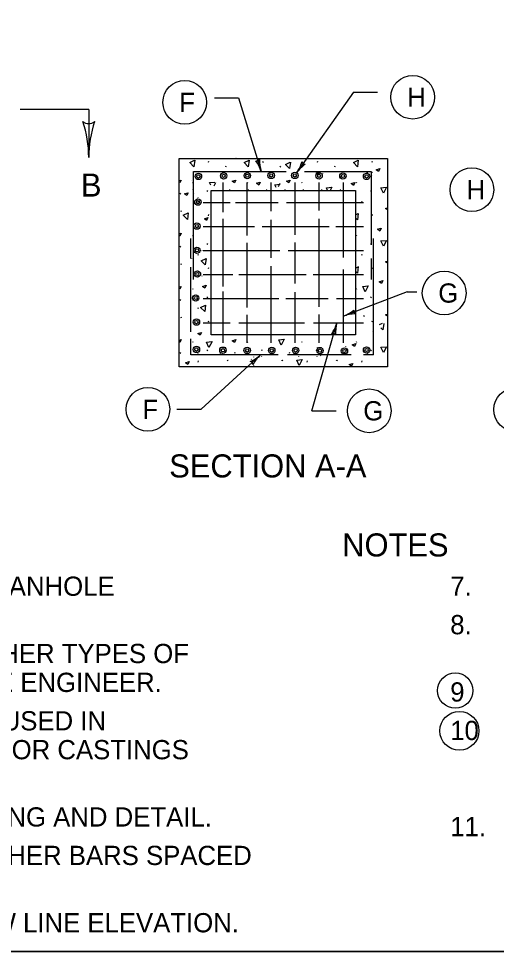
# Model space of a CAD drawing. Extents: x 1007 to 1035.5, y 1000.5 to 1021.5.
# Drawn here: x 1014.92 to 1019.89, y 1000.5 to 1010.2 of the extents above; entities that cross this region are included whole.
import ezdxf

# ---------------------------------------------------------------- set-up
doc = ezdxf.new("R2010")
doc.units = 0
for name, color, linetype in [('Level 1', 7, 'Continuous'), ('Level 10', 7, 'Continuous'), ('Level 11', 7, 'Continuous')]:
    doc.layers.add(name, color=color, linetype=linetype)

msp = doc.modelspace()

# ---------------------------------------------------------------- linework, layer by layer
at = {"layer": 'Level 1'}
for p, q in [((1018.3986, 1009.4343), (1017.8094, 1008.5969)), ((1018.3986, 1009.4343), (1018.6486, 1009.4343)), ((1016.9561, 1009.3759), (1017.2061, 1009.3759)), ((1017.2061, 1009.3759), (1017.4399, 1008.6098)), ((1015.6478, 1009.2567), (1014.9346, 1009.2567)), ((1015.6478, 1009.2567), (1015.6478, 1008.7567)), ((1016.5864, 1008.7468), (1018.7531, 1008.7468)), ((1016.5864, 1006.5802), (1016.5864, 1008.7468)), ((1016.6116, 1008.7449), (1016.6113, 1008.7468)), ((1016.8931, 1008.7152), (1016.8883, 1008.7045)), ((1017.073, 1008.6666), (1017.0683, 1008.656)), ((1017.1788, 1008.7449), (1017.1785, 1008.7468)), ((1017.4008, 1008.7377), (1017.3993, 1008.7398)), ((1017.4603, 1008.7152), (1017.4555, 1008.7045)), ((1017.6402, 1008.6666), (1017.6354, 1008.656)), ((1017.7459, 1008.7449), (1017.7457, 1008.7468)), ((1017.8928, 1008.6806), (1017.8913, 1008.6828)), ((1018.0274, 1008.7152), (1018.0227, 1008.7045)), ((1018.2073, 1008.6666), (1018.2026, 1008.656)), ((1018.3131, 1008.7449), (1018.3128, 1008.7468)), ((1018.5946, 1008.7152), (1018.5898, 1008.7045)), ((1018.7531, 1008.7468), (1018.7531, 1006.5802)), ((1016.7378, 1007.4887), (1016.7378, 1008.6098)), ((1016.7378, 1008.6098), (1017.7013, 1008.6098)), ((1017.0679, 1008.5648), (1017.0664, 1008.5669)), ((1017.2592, 1008.5648), (1017.2578, 1008.5669)), ((1017.7821, 1008.5967), (1017.7807, 1008.5988)), ((1017.8332, 1008.5648), (1017.8318, 1008.5669)), ((1017.8892, 1008.6098), (1018.5844, 1008.6098)), ((1018.0245, 1008.5648), (1018.023, 1008.5669)), ((1018.078, 1008.5889), (1018.0765, 1008.5857)), ((1018.2693, 1008.5889), (1018.2678, 1008.5857)), ((1018.5473, 1008.5967), (1018.5459, 1008.5988)), ((1018.5844, 1008.6098), (1018.5844, 1007.8495)), ((1018.5973, 1008.6037), (1018.5958, 1008.6004)), ((1018.5984, 1008.5648), (1018.597, 1008.5669)), ((1016.7208, 1008.5165), (1016.7193, 1008.5187)), ((1016.7333, 1008.4902), (1016.7285, 1008.4973)), ((1016.7843, 1008.5393), (1016.7829, 1008.5414)), ((1017.0447, 1008.1872), (1017.0447, 1008.4968)), ((1017.2947, 1007.9454), (1017.2947, 1008.4968)), ((1017.3004, 1008.4902), (1017.2957, 1008.4973)), ((1017.5447, 1008.1987), (1017.5447, 1008.4968)), ((1017.5496, 1008.5393), (1017.5482, 1008.5414)), ((1017.7947, 1007.9531), (1017.7947, 1008.4968)), ((1017.8676, 1008.4902), (1017.8628, 1008.4973)), ((1018.0447, 1008.2063), (1018.0447, 1008.4968)), ((1018.2947, 1007.7152), (1018.2947, 1008.4968)), ((1018.3149, 1008.5393), (1018.3134, 1008.5414)), ((1018.4348, 1008.4902), (1018.43, 1008.4973)), ((1016.6006, 1008.3872), (1016.5958, 1008.3765)), ((1016.7335, 1008.4199), (1016.7321, 1008.422)), ((1016.7388, 1008.3866), (1016.7373, 1008.3833)), ((1016.8813, 1008.4144), (1016.8765, 1008.4038)), ((1016.9198, 1008.4134), (1018.4197, 1008.4134)), ((1016.9198, 1006.9135), (1016.9198, 1008.4134)), ((1016.9808, 1008.4134), (1016.9808, 1008.4136)), ((1017.1162, 1008.4199), (1017.1147, 1008.422)), ((1017.1722, 1008.4134), (1017.1722, 1008.4136)), ((1017.3074, 1008.4199), (1017.306, 1008.422)), ((1017.3635, 1008.4134), (1017.3635, 1008.4136)), ((1017.4484, 1008.4144), (1017.448, 1008.4134)), ((1017.4988, 1008.4199), (1017.4973, 1008.422)), ((1017.5548, 1008.4134), (1017.5548, 1008.4136)), ((1017.6901, 1008.4199), (1017.6887, 1008.422)), ((1017.7461, 1008.4134), (1017.7461, 1008.4136)), ((1017.8814, 1008.4199), (1017.88, 1008.422)), ((1017.9374, 1008.4134), (1017.9374, 1008.4136)), ((1018.0156, 1008.4144), (1018.0152, 1008.4134)), ((1018.0728, 1008.4199), (1018.0713, 1008.422)), ((1018.1288, 1008.4134), (1018.1288, 1008.4136)), ((1018.2641, 1008.4199), (1018.2626, 1008.422)), ((1018.3201, 1008.4134), (1018.3201, 1008.4136)), ((1018.4197, 1008.4134), (1018.4197, 1006.9135)), ((1018.5828, 1008.4144), (1018.578, 1008.4038)), ((1016.7448, 1008.2758), (1016.7434, 1008.278)), ((1016.7653, 1008.275), (1016.7639, 1008.2772)), ((1016.7853, 1008.2994), (1016.7806, 1008.2888)), ((1016.7843, 1008.3368), (1016.7829, 1008.339)), ((1016.7866, 1008.3017), (1016.7851, 1008.2984)), ((1016.8363, 1008.2884), (1017.1183, 1008.2884)), ((1017.1719, 1008.2884), (1017.6168, 1008.2884)), ((1017.7051, 1008.2884), (1018.503, 1008.2884)), ((1018.4868, 1008.2994), (1018.4821, 1008.2888)), ((1016.6116, 1008.1918), (1016.6103, 1008.2025)), ((1016.8931, 1008.1621), (1016.8883, 1008.1514)), ((1017.0447, 1007.4159), (1017.0447, 1008.1181)), ((1017.5447, 1007.7113), (1017.5447, 1008.1066)), ((1018.0447, 1007.2048), (1018.0447, 1008.1181)), ((1018.5946, 1008.1621), (1018.5898, 1008.1514)), ((1016.8363, 1008.0384), (1017.3714, 1008.0384)), ((1017.4519, 1008.0384), (1018.1462, 1008.0384)), ((1018.2152, 1008.0384), (1018.503, 1008.0384)), ((1016.7099, 1007.7075), (1016.7099, 1007.9135)), ((1016.7333, 1007.9371), (1016.7285, 1007.9443)), ((1018.4348, 1007.9371), (1018.43, 1007.9443)), ((1018.6083, 1006.7038), (1018.6083, 1007.9135)), ((1016.6006, 1007.8341), (1016.5958, 1007.8234)), ((1016.7335, 1007.8128), (1016.7321, 1007.815)), ((1016.7898, 1007.8033), (1016.7895, 1007.8065)), ((1016.8255, 1007.7873), (1016.824, 1007.7894)), ((1016.8363, 1007.7884), (1017.636, 1007.7884)), ((1016.8813, 1007.8613), (1016.8765, 1007.8507)), ((1017.2947, 1007.1972), (1017.2947, 1007.8687)), ((1017.7204, 1007.7884), (1018.503, 1007.7884)), ((1017.7947, 1007.4466), (1017.7947, 1007.8725)), ((1018.5828, 1007.8613), (1018.578, 1007.8507)), ((1016.7208, 1007.7071), (1016.7193, 1007.7093)), ((1016.7388, 1007.7795), (1016.7373, 1007.7763)), ((1016.7853, 1007.7463), (1016.7806, 1007.7357)), ((1018.4868, 1007.7463), (1018.4821, 1007.7357)), ((1018.5844, 1007.7075), (1018.5844, 1007.4887)), ((1016.6116, 1007.6388), (1016.6103, 1007.6494)), ((1016.7099, 1006.9439), (1016.7099, 1007.6154)), ((1016.8931, 1007.609), (1016.8883, 1007.5983)), ((1017.5447, 1006.8301), (1017.5447, 1007.6269)), ((1018.2947, 1006.8301), (1018.2947, 1007.5924)), ((1018.5946, 1007.609), (1018.5898, 1007.5983)), ((1016.7843, 1007.5274), (1016.7829, 1007.5296)), ((1016.8268, 1007.5236), (1016.8254, 1007.5257)), ((1016.8363, 1007.5384), (1017.1451, 1007.5384)), ((1017.2065, 1007.5384), (1017.9083, 1007.5384)), ((1017.9813, 1007.5384), (1018.503, 1007.5384)), ((1016.7208, 1007.3023), (1016.7193, 1007.3045)), ((1016.7333, 1007.384), (1016.7285, 1007.3912)), ((1016.8813, 1007.3083), (1016.8765, 1007.2976)), ((1017.0447, 1006.8301), (1017.0447, 1007.3622)), ((1017.7947, 1006.8301), (1017.7947, 1007.3545)), ((1018.9572, 1007.3593), (1018.2947, 1007.1056)), ((1018.4348, 1007.384), (1018.43, 1007.3912)), ((1018.5828, 1007.3083), (1018.578, 1007.2976)), ((1018.9572, 1007.3593), (1019.0603, 1007.3593)), ((1016.6006, 1007.281), (1016.5958, 1007.2703)), ((1016.7448, 1007.2641), (1016.7434, 1007.2663)), ((1016.7653, 1007.2633), (1016.7639, 1007.2654)), ((1016.7866, 1007.2899), (1016.7851, 1007.2867)), ((1016.8363, 1007.2884), (1017.6245, 1007.2884)), ((1017.6974, 1007.2884), (1018.1385, 1007.2884)), ((1018.2228, 1007.2884), (1018.503, 1007.2884)), ((1016.7853, 1007.1933), (1016.7806, 1007.1826)), ((1017.2947, 1006.8301), (1017.2947, 1007.1204)), ((1018.0447, 1006.8301), (1018.0447, 1007.1243)), ((1018.5097, 1007.1124), (1018.5049, 1007.1018)), ((1016.6116, 1007.0857), (1016.6103, 1007.0963)), ((1016.8363, 1007.0384), (1017.1183, 1007.0384)), ((1016.8931, 1007.0559), (1016.8883, 1007.0453)), ((1017.2065, 1007.0384), (1017.8892, 1007.0384)), ((1017.9687, 1006.122), (1018.2273, 1007.0384)), ((1017.9851, 1007.0384), (1018.503, 1007.0384)), ((1018.5946, 1007.0559), (1018.5898, 1007.0453)), ((1018.4197, 1006.9135), (1016.9198, 1006.9135)), ((1018.5984, 1006.9459), (1018.597, 1006.9481)), ((1016.7099, 1006.7038), (1016.7099, 1006.871)), ((1016.7333, 1006.8309), (1016.7285, 1006.8381)), ((1017.3004, 1006.8309), (1017.2957, 1006.8381)), ((1017.8676, 1006.8309), (1017.8628, 1006.8381)), ((1018.4348, 1006.8309), (1018.43, 1006.8381)), ((1016.6006, 1006.7279), (1016.5958, 1006.7173)), ((1016.7843, 1006.718), (1016.7829, 1006.7202)), ((1016.8813, 1006.7552), (1016.8765, 1006.7445)), ((1017.0168, 1006.7755), (1017.0153, 1006.7777)), ((1017.0667, 1006.7824), (1017.0653, 1006.7793)), ((1017.0679, 1006.7436), (1017.0664, 1006.7457)), ((1017.1678, 1006.7279), (1017.163, 1006.7173)), ((1017.3127, 1006.7677), (1017.3113, 1006.7645)), ((1017.4484, 1006.7552), (1017.4437, 1006.7445)), ((1017.5496, 1006.718), (1017.5482, 1006.7202)), ((1017.7349, 1006.7279), (1017.7302, 1006.7173)), ((1017.7821, 1006.7755), (1017.7807, 1006.7777)), ((1018.0156, 1006.7552), (1018.0108, 1006.7445)), ((1018.0233, 1006.7824), (1018.0218, 1006.7793)), ((1018.0245, 1006.7436), (1018.023, 1006.7457)), ((1018.078, 1006.7677), (1018.0765, 1006.7645)), ((1018.3021, 1006.7279), (1018.2973, 1006.7173)), ((1018.3149, 1006.718), (1018.3134, 1006.7202)), ((1018.3204, 1006.7915), (1018.3201, 1006.7948)), ((1018.5473, 1006.7755), (1018.5459, 1006.7777)), ((1018.5828, 1006.7552), (1018.578, 1006.7445)), ((1017.6168, 1006.7038), (1016.7099, 1006.7038)), ((1016.7853, 1006.6402), (1016.7806, 1006.6295)), ((1016.8149, 1006.1373), (1017.4336, 1006.7038)), ((1017.0182, 1006.7141), (1017.0168, 1006.7163)), ((1017.0932, 1006.6428), (1017.0884, 1006.65)), ((1017.0979, 1006.6402), (1017.0932, 1006.6473)), ((1017.3393, 1006.6562), (1017.3378, 1006.6583)), ((1017.3525, 1006.6402), (1017.3478, 1006.6295)), ((1017.3605, 1006.6828), (1017.3591, 1006.6796)), ((1017.4458, 1006.6911), (1017.4443, 1006.6878)), ((1017.6603, 1006.6428), (1017.6556, 1006.65)), ((1017.6651, 1006.6402), (1017.6603, 1006.6473)), ((1018.3763, 1006.7038), (1017.7128, 1006.7038)), ((1017.7834, 1006.7141), (1017.782, 1006.7163)), ((1017.8284, 1006.6911), (1017.8269, 1006.6878)), ((1017.9197, 1006.6402), (1017.9149, 1006.6295)), ((1018.0197, 1006.6911), (1018.0183, 1006.6878)), ((1018.0599, 1006.6953), (1018.0585, 1006.6975)), ((1018.2275, 1006.6428), (1018.2228, 1006.65)), ((1018.2323, 1006.6402), (1018.2275, 1006.6473)), ((1018.4868, 1006.6402), (1018.4821, 1006.6295)), ((1018.6083, 1006.7038), (1018.5028, 1006.7038)), ((1018.5487, 1006.7141), (1018.5473, 1006.7163)), ((1018.7531, 1006.5802), (1016.5864, 1006.5802)), ((1017.3638, 1006.5891), (1017.3635, 1006.5923)), ((1016.5649, 1006.1373), (1016.8149, 1006.1373)), ((1017.9687, 1006.122), (1018.2187, 1006.122))]:
    msp.add_line(p, q, dxfattribs=at)
for points in [[(1016.749, 1008.7274), (1016.7396, 1008.6598), (1016.6973, 1008.7035), (1016.7479, 1008.727)], [(1017.3162, 1008.7274), (1017.3068, 1008.6598), (1017.2644, 1008.7035), (1017.3151, 1008.727)], [(1017.7446, 1008.7088), (1017.7352, 1008.6411), (1017.6928, 1008.6848), (1017.7435, 1008.7083)], [(1018.4505, 1008.7274), (1018.4411, 1008.6598), (1018.3988, 1008.7035), (1018.4494, 1008.727)], [(1018.0508, 1008.6057), (1018.0367, 1008.576), (1018.0129, 1008.5938), (1018.0508, 1008.6057)], [(1018.6739, 1008.6409), (1018.6598, 1008.6113), (1018.636, 1008.629), (1018.6739, 1008.6409)], [(1016.6089, 1008.521), (1016.5947, 1008.4914), (1016.5864, 1008.4976)], [(1016.5864, 1008.514), (1016.6089, 1008.521)], [(1016.9161, 1008.4673), (1016.9035, 1008.4955), (1016.9591, 1008.5003)], [(1016.9665, 1008.492), (1016.949, 1008.459)], [(1017.1761, 1008.521), (1017.1618, 1008.4914), (1017.1382, 1008.5092), (1017.1761, 1008.521)], [(1017.4298, 1008.5), (1017.4156, 1008.4703), (1017.3918, 1008.4881), (1017.4298, 1008.5)], [(1017.5951, 1008.4445), (1017.5825, 1008.4728), (1017.6381, 1008.4775)], [(1017.6352, 1008.4858), (1017.6177, 1008.4528)], [(1017.7433, 1008.521), (1017.729, 1008.4914), (1017.7053, 1008.5092), (1017.7433, 1008.521)], [(1018.414, 1008.4962), (1018.3998, 1008.4666), (1018.3761, 1008.4843), (1018.414, 1008.4962)], [(1016.6804, 1008.3902), (1016.6663, 1008.3605), (1016.6425, 1008.3783), (1016.6804, 1008.3902)], [(1018.1312, 1008.4134), (1018.1186, 1008.4417), (1018.1742, 1008.4464)], [(1018.1754, 1008.4464), (1018.1579, 1008.4134)], [(1018.7426, 1008.4464), (1018.7106, 1008.386), (1018.6858, 1008.4417), (1018.7413, 1008.4464)], [(1016.6827, 1008.1806), (1016.6733, 1008.1129), (1016.6309, 1008.1567), (1016.6816, 1008.1802)], [(1018.4505, 1008.1743), (1018.4411, 1008.1067), (1018.4197, 1008.1288)], [(1018.4197, 1008.1601), (1018.4494, 1008.1739)], [(1018.7531, 1008.2119), (1018.7343, 1008.226), (1018.7531, 1008.2319)], [(1016.8875, 1008.1313), (1016.8733, 1008.1017), (1016.8496, 1008.1194), (1016.8875, 1008.1313)], [(1018.6884, 1008.0214), (1018.6743, 1007.9918), (1018.6505, 1008.0096), (1018.6884, 1008.0214)], [(1016.6089, 1007.9679), (1016.5947, 1007.9383), (1016.5864, 1007.9445)], [(1016.5864, 1007.9609), (1016.6089, 1007.9679)], [(1018.7426, 1007.8933), (1018.7106, 1007.8329), (1018.6858, 1007.8886), (1018.7413, 1007.8933)], [(1016.8692, 1007.7062), (1016.8598, 1007.6385), (1016.8174, 1007.6823), (1016.8681, 1007.7058)], [(1018.4505, 1007.6213), (1018.4411, 1007.5536), (1018.4197, 1007.5758)], [(1018.4197, 1007.607), (1018.4494, 1007.6208)], [(1018.7531, 1007.6588), (1018.7343, 1007.6729), (1018.7531, 1007.6788)], [(1016.6089, 1007.4148), (1016.5947, 1007.3853), (1016.5864, 1007.3914)], [(1016.5864, 1007.4078), (1016.6089, 1007.4148)], [(1016.8688, 1007.4269), (1016.8547, 1007.3973), (1016.8309, 1007.4151), (1016.8688, 1007.4269)], [(1018.5541, 1007.421), (1018.5221, 1007.3606), (1018.4973, 1007.4163), (1018.5528, 1007.421)], [(1018.705, 1007.4766), (1018.6908, 1007.447), (1018.6671, 1007.4648), (1018.705, 1007.4766)], [(1016.8629, 1007.2215), (1016.8535, 1007.1538), (1016.8112, 1007.1976), (1016.8618, 1007.2211)], [(1018.7531, 1007.1058), (1018.7343, 1007.1198), (1018.7531, 1007.1258)], [(1018.6723, 1007.0188), (1018.7021, 1007.0326)], [(1018.7156, 1007.0308), (1018.7062, 1006.9632), (1018.6848, 1006.9853)], [(1016.8212, 1006.938), (1016.807, 1006.9084), (1016.7833, 1006.9262), (1016.8212, 1006.938)], [(1016.6089, 1006.8618), (1016.5947, 1006.8322), (1016.5864, 1006.8383)], [(1016.5864, 1006.8548), (1016.6089, 1006.8618)], [(1016.9293, 1006.841), (1016.8973, 1006.7806), (1016.8724, 1006.8363), (1016.928, 1006.841)], [(1017.1761, 1006.8618), (1017.1618, 1006.8322), (1017.1382, 1006.8499), (1017.1761, 1006.8618)], [(1017.6808, 1006.8659), (1017.6488, 1006.8055), (1017.6239, 1006.8612), (1017.6795, 1006.8659)], [(1018.4243, 1006.8203), (1018.4101, 1006.7908), (1018.3864, 1006.8085), (1018.4243, 1006.8203)], [(1018.7426, 1006.7872), (1018.7106, 1006.7268), (1018.6858, 1006.7824), (1018.7413, 1006.7872)], [(1016.6932, 1006.6338), (1016.6789, 1006.6043), (1016.6553, 1006.622), (1016.6932, 1006.6338)], [(1017.8668, 1006.6545), (1017.8348, 1006.5941), (1017.81, 1006.6498), (1017.8656, 1006.6545)], [(1018.3943, 1006.6148), (1018.3802, 1006.5853), (1018.3564, 1006.603), (1018.3943, 1006.6148)]]:
    msp.add_lwpolyline(points, dxfattribs=at)
for centre, radius in [((1016.646, 1009.3298), 0.2274), ((1019.0163, 1009.3835), 0.2274), ((1016.7882, 1008.5598), 0.0333), ((1016.7882, 1008.5598), 0.0167), ((1017.0502, 1008.5658), 0.0333), ((1017.0502, 1008.5658), 0.0167), ((1017.2962, 1008.5678), 0.0333), ((1017.2962, 1008.5678), 0.0167), ((1017.5442, 1008.5697), 0.0333), ((1017.5442, 1008.5697), 0.0167), ((1017.7902, 1008.5697), 0.0333), ((1017.7902, 1008.5697), 0.0167), ((1018.0422, 1008.5657), 0.0333), ((1018.0422, 1008.5657), 0.0167), ((1018.2902, 1008.5638), 0.0333), ((1018.2902, 1008.5638), 0.0167), ((1018.5363, 1008.5598), 0.0333), ((1018.5363, 1008.5598), 0.0167), ((1019.6311, 1008.4212), 0.2274), ((1016.783, 1008.2928), 0.0333), ((1016.783, 1008.2928), 0.0167), ((1016.7713, 1008.0429), 0.0333), ((1016.7713, 1008.0429), 0.0167), ((1016.7732, 1007.7909), 0.0333), ((1016.7732, 1007.7909), 0.0167), ((1016.7772, 1007.5449), 0.0333), ((1016.7772, 1007.5449), 0.0167), ((1019.3431, 1007.347), 0.2274), ((1016.7597, 1007.2948), 0.0333), ((1016.7597, 1007.2948), 0.0167), ((1016.7674, 1007.0449), 0.0333), ((1016.7674, 1007.0449), 0.0167), ((1016.7675, 1006.7599), 0.0333), ((1016.7675, 1006.7599), 0.0167), ((1017.0427, 1006.752), 0.0333), ((1017.0427, 1006.752), 0.0167), ((1017.2947, 1006.7501), 0.0333), ((1017.2947, 1006.7501), 0.0167), ((1017.5505, 1006.7501), 0.0333), ((1017.5505, 1006.7501), 0.0167), ((1017.7986, 1006.7501), 0.0333), ((1017.7986, 1006.7501), 0.0167), ((1018.0524, 1006.7481), 0.0333), ((1018.0524, 1006.7481), 0.0167), ((1018.3063, 1006.7443), 0.0333), ((1018.3063, 1006.7443), 0.0167), ((1018.5363, 1006.754), 0.0333), ((1018.5363, 1006.754), 0.0167), ((1016.2625, 1006.1373), 0.2274), ((1018.5638, 1006.1219), 0.2274), ((1020.0854, 1006.1348), 0.2274), ((1019.4585, 1003.2119), 0.1842), ((1019.5016, 1002.7935), 0.2027)]:
    msp.add_circle(centre, radius, dxfattribs=at)
for centre, radius, start, end in [((1015.6479, 1009.2023), 0.0938, 228.7746, 310.89129), ((1014.4759, 1008.7567), 1.1719, 0, 18.66878), ((1016.8196, 1008.7567), 1.1719, 161.34716, 179.99389), ((1014.4759, 1008.7567), 1.1719, 359.98778, 0), ((1017.3966, 1008.7519), 0.0313, 245.74674, 327.86343), ((1017.066, 1008.4956), 0.3909, 16.97214, 35.64092), ((1017.8138, 1008.7239), 0.3909, 178.3193, 196.96603), ((1017.4897, 1008.8219), 0.3909, 324.86891, 343.5377), ((1018.1291, 1008.372), 0.3909, 126.21607, 144.8628), ((1017.895, 1008.7185), 0.0313, 193.64351, 275.76021), ((1017.066, 1008.4956), 0.3909, 16.95991, 16.97214), ((1017.4897, 1008.8219), 0.3909, 324.85669, 324.86891), ((1018.1548, 1007.4707), 0.3909, 290.95769, 309.62648), ((1018.4345, 1006.7405), 0.3909, 92.30485, 110.95158), ((1018.4335, 1007.1587), 0.0313, 159.73229, 241.84899), ((1017.851, 1007.1446), 0.3909, 325.5898, 344.23653), ((1018.6035, 1006.9323), 0.3909, 164.24264, 182.91142), ((1018.6035, 1006.9323), 0.3909, 164.23041, 164.24264), ((1018.1548, 1007.4707), 0.3909, 290.94547, 290.95769), ((1018.1868, 1006.8954), 0.0313, 33.01724, 115.13393), ((1017.1696, 1006.9921), 0.3909, 293.82264, 312.46937), ((1017.3239, 1006.6034), 0.0313, 1.25008, 83.36677), ((1017.6976, 1006.4154), 0.3909, 132.47548, 151.14426), ((1017.6976, 1006.4154), 0.3909, 132.46326, 132.47548)]:
    msp.add_arc(centre, radius, start, end, dxfattribs=at)
at = {"layer": 'Level 10'}
msp.add_line((1035.5, 1000.5), (1007, 1000.5), dxfattribs=at)
at = {"layer": 'Level 11'}
msp.add_lwpolyline([(1007, 1000.5), (1035.5, 1000.5), (1035.5, 1021.5), (1007, 1021.5)], close=True, dxfattribs=at)

# ---------------------------------------------------------------- texts
at = {"layer": 'Level 1'}
for s, height, p in [('H', 0.2, (1018.9597, 1009.2835)), ('F', 0.2, (1016.5893, 1009.2298)), ('B', 0.24, (1015.5666, 1008.3497)), ('H', 0.2, (1019.5744, 1008.3212)), ('G', 0.2, (1019.2817, 1007.247)), ('F', 0.2, (1016.2058, 1006.0373)), ('G', 0.2, (1018.5023, 1006.0219)), ('SECTION A-A', 0.24, (1016.4844, 1005.4288)), ('NOTES', 0.24, (1018.2831, 1004.6069)), ('CU. YD. PER FOOT INCREASE OR DECREASE WHEN MANHOLE', 0.2, (1007.7437, 1004.1978)), ('7.', 0.2, (1019.406, 1004.1978)), ('8.', 0.2, (1019.406, 1003.7978)), ('REMOVABLE STOPPER-MASONRY, CAST IRON OR OTHER TYPES OF', 0.2, (1007.7437, 1003.4978)), ('STOPPERS WILL BE PERMITTED IF APPROVED BY THE ENGINEER.', 0.2, (1007.7437, 1003.1978)), ('9', 0.2, (1019.406, 1003.0978)), ('SEE CUR. STD. DWG. RDM-100 FOR CASTINGS TO BE USED IN', 0.2, (1007.7437, 1002.7978)), ('10', 0.2, (1019.406, 1002.6978)), ('NON-TRAFFIC AREAS AND CUR. STD. DWG. RDM-105 FOR CASTINGS', 0.2, (1007.7437, 1002.4978)), ('SEE CUR. STD. DWG. RDB-430 FOR STEP TYPE, SPACING AND DETAIL.', 0.2, (1007.7437, 1001.7978)), ('11.', 0.2, (1019.406, 1001.6978)), ("G & H BARS SPACED APPROXIMATELY 6'' O.C.  ALL OTHER BARS SPACED", 0.2, (1007.7437, 1001.3978)), ('CONSTRUCTION JOINT NOT PERMITTED BELOW FLOW LINE ELEVATION.', 0.2, (1007.7437, 1000.6978))]:
    msp.add_text(s, height=height, dxfattribs=at).set_placement(p)

doc.saveas('drawing.dxf')
